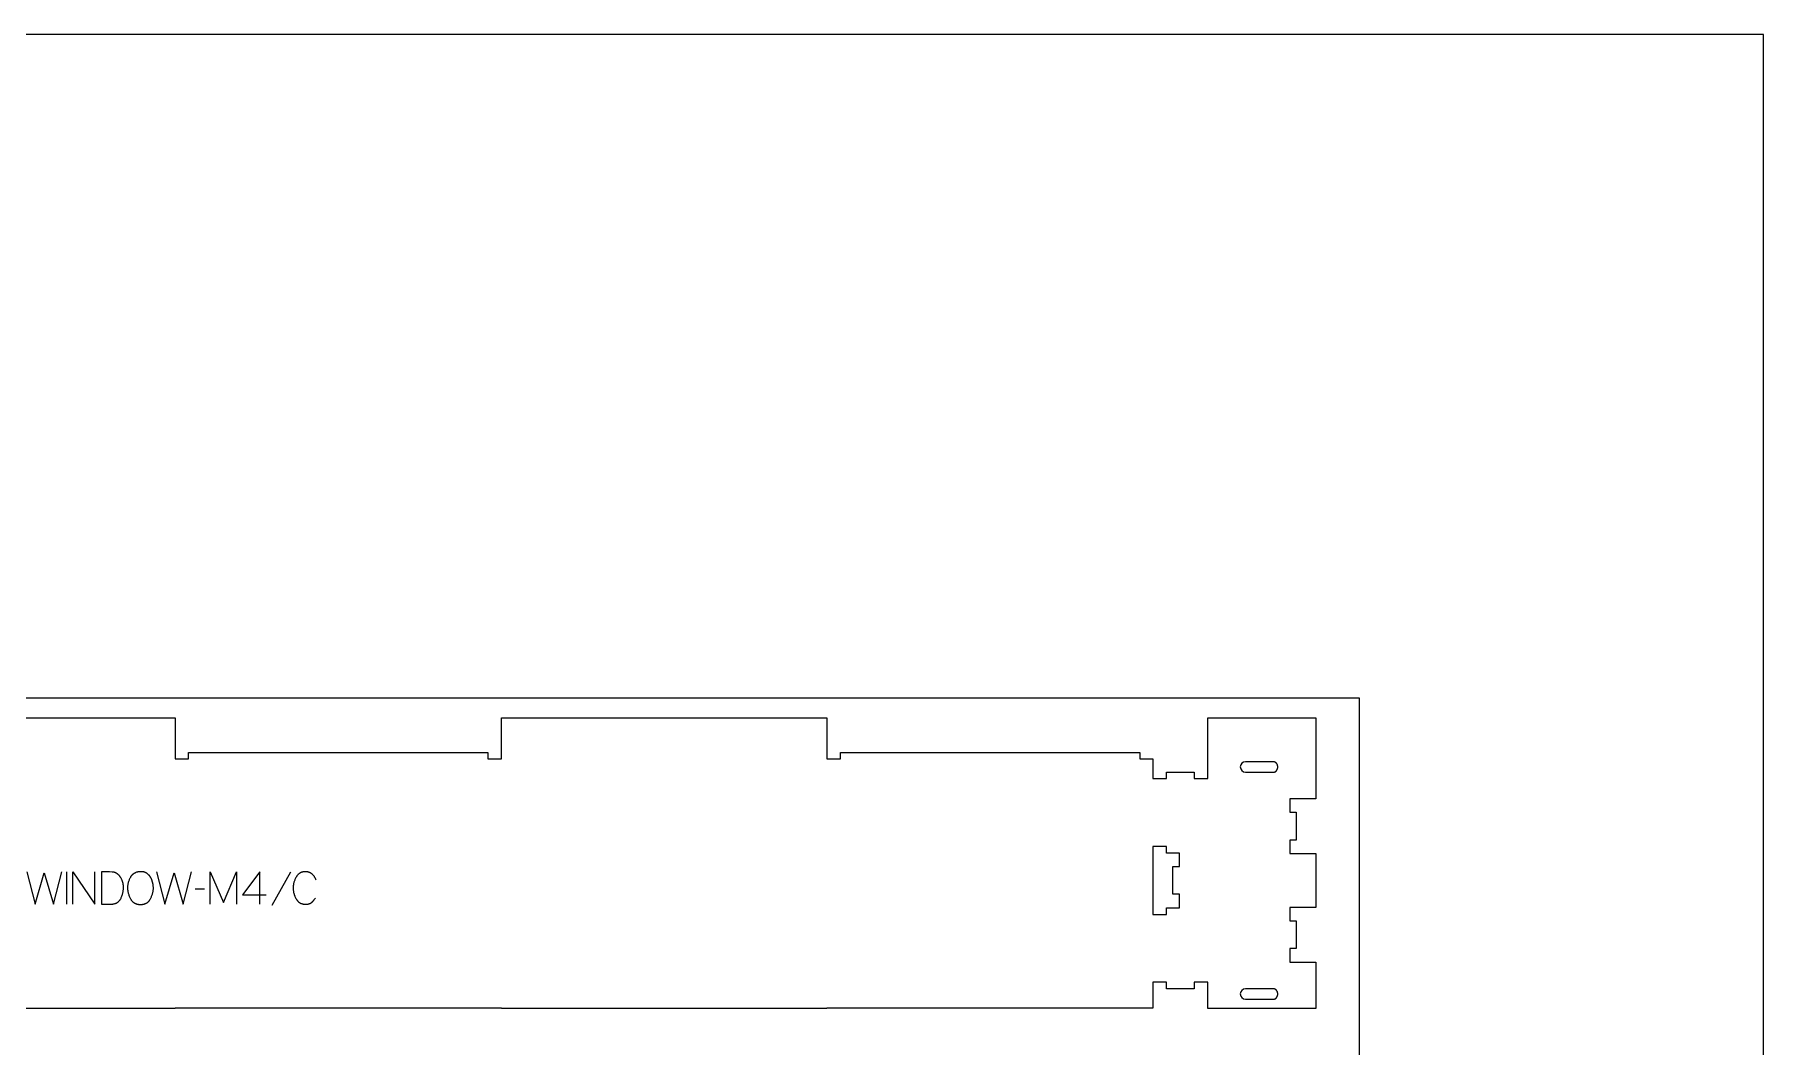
# Model space of a CAD drawing. Extents: x 0 to 4485, y 0 to 8771.
# Drawn here: x 1592 to 3183, y 4662 to 5593 of the extents above; entities that cross this region are included whole.
import ezdxf

# ---------------------------------------------------------------- set-up
doc = ezdxf.new("R2010")
doc.units = 0
for name, color, linetype in [('0_SHEET_SPRUCEPLY_2440X122', 1, 'CONTINUOUS'), ('1_ANYTOOL_1MMDEEP_LABELS_S', 2, 'CONTINUOUS'), ('3_ANYTOOL_CUTTHROUGH_INSID', 4, 'CONTINUOUS'), ('4_ANYTOOL_CUTTHROUGH_OUTSI', 5, 'CONTINUOUS'), ('DONOTCUT', 7, 'CONTINUOUS')]:
    doc.layers.add(name, color=color, linetype=linetype)

msp = doc.modelspace()

# ---------------------------------------------------------------- linework, layer by layer
at = {"layer": '0_SHEET_SPRUCEPLY_2440X122'}
msp.add_lwpolyline([(371.7, 4982.6), (371.7, 3762.6), (2811.7, 3762.6), (2811.7, 4982.6)], close=True, dxfattribs=at)
at = {"layer": '1_ANYTOOL_1MMDEEP_LABELS_S', "color": 2}
for points in [[(1585.1, 4822.8), (1592.8, 4792.8), (1601.2, 4821.9), (1609.7, 4792.8), (1617.2, 4822.8)], [(1621.6, 4822.8), (1621.6, 4792.8)], [(1627.6, 4792.8), (1627.6, 4822.8), (1647.6, 4792.8), (1647.6, 4822.8)], [(1704.5, 4822.8), (1712.2, 4792.8), (1720.6, 4821.9), (1729.1, 4792.8), (1736.6, 4822.8)], [(1754, 4792.8), (1754, 4822.8), (1766, 4794.4), (1778, 4822.7), (1778, 4792.8)], [(1799.5, 4792.8), (1799.6, 4822.8), (1783.5, 4801.5)], [(1827.7, 4822.3), (1810.5, 4791.6)], [(1851.3, 4815.3), (1851.2, 4815.7), (1851, 4816.1), (1850.8, 4816.5), (1850.6, 4816.9), (1850.4, 4817.2), (1850.2, 4817.6), (1850, 4817.9), (1849.8, 4818.3), (1849.5, 4818.6), (1849.3, 4818.9), (1849, 4819.2), (1848.8, 4819.6), (1848.5, 4819.8), (1848.2, 4820.1), (1847.9, 4820.4), (1847.6, 4820.7), (1847.4, 4820.8), (1847.3, 4820.9), (1847.1, 4821.1), (1847, 4821.2), (1846.8, 4821.3), (1846.6, 4821.4), (1846.4, 4821.5), (1846.3, 4821.6), (1846.1, 4821.7), (1845.9, 4821.8), (1845.7, 4821.9), (1845.6, 4822), (1845.4, 4822.1), (1845.2, 4822.1), (1845, 4822.2), (1844.8, 4822.3), (1844.6, 4822.3), (1844.4, 4822.4), (1844.2, 4822.5), (1844, 4822.5), (1843.8, 4822.6), (1843.6, 4822.6), (1843.4, 4822.6), (1843.2, 4822.7), (1843, 4822.7), (1842.8, 4822.7), (1842.6, 4822.8), (1842.4, 4822.8), (1842.2, 4822.8), (1841.9, 4822.8), (1841.7, 4822.8), (1841.5, 4822.8), (1841.1, 4822.8), (1840.8, 4822.8), (1840.5, 4822.8), (1840.1, 4822.7), (1839.8, 4822.7), (1839.5, 4822.6), (1839.2, 4822.6), (1838.9, 4822.5), (1838.6, 4822.4), (1838.3, 4822.3), (1838, 4822.3), (1837.7, 4822.1), (1837.4, 4822), (1837.3, 4822), (1837.2, 4821.9), (1837, 4821.8), (1836.9, 4821.8), (1836.8, 4821.7), (1836.6, 4821.6), (1836.5, 4821.6), (1836.4, 4821.5), (1836.3, 4821.4), (1836.1, 4821.3), (1836, 4821.2), (1835.9, 4821.2), (1835.8, 4821.1), (1835.6, 4821), (1835.4, 4820.8), (1835.2, 4820.6), (1834.9, 4820.4), (1834.7, 4820.2), (1834.5, 4819.9), (1834.3, 4819.7), (1834.1, 4819.5), (1833.9, 4819.2), (1833.7, 4819), (1833.5, 4818.7), (1833.3, 4818.4), (1833.2, 4818.1), (1832.8, 4817.5), (1832.5, 4816.9), (1832.2, 4816.3), (1831.9, 4815.7), (1831.7, 4815.1), (1831.4, 4814.5), (1831.2, 4813.8), (1831, 4813.2), (1830.9, 4812.5), (1830.7, 4811.9), (1830.6, 4811.2), (1830.5, 4810.6), (1830.4, 4809.9), (1830.4, 4809.2), (1830.4, 4808.5), (1830.3, 4807.8), (1830.4, 4807.1), (1830.4, 4806.4), (1830.4, 4805.7), (1830.5, 4805.1), (1830.6, 4804.4), (1830.7, 4803.7), (1830.9, 4803.1), (1831, 4802.7), (1831.1, 4802.4), (1831.1, 4802.1), (1831.2, 4801.8), (1831.3, 4801.5), (1831.5, 4801.1), (1831.6, 4800.8), (1831.7, 4800.5), (1831.9, 4799.9), (1832.2, 4799.3), (1832.5, 4798.7), (1832.8, 4798.1), (1833.2, 4797.5), (1833.4, 4797.2), (1833.6, 4796.9), (1833.8, 4796.7), (1834, 4796.4), (1834.2, 4796.1), (1834.4, 4795.9), (1834.6, 4795.7), (1834.8, 4795.4), (1835, 4795.2), (1835.3, 4795), (1835.5, 4794.8), (1835.6, 4794.7), (1835.7, 4794.6), (1835.9, 4794.5), (1836, 4794.5), (1836.1, 4794.4), (1836.3, 4794.3), (1836.4, 4794.2), (1836.5, 4794.1), (1836.6, 4794.1), (1836.8, 4794), (1836.9, 4793.9), (1837.1, 4793.8), (1837.3, 4793.7), (1837.6, 4793.6), (1837.9, 4793.5), (1838.2, 4793.4), (1838.5, 4793.3), (1838.8, 4793.2), (1839.1, 4793.1), (1839.4, 4793), (1839.8, 4793), (1840.1, 4792.9), (1840.4, 4792.9), (1840.8, 4792.8), (1841.1, 4792.8), (1841.5, 4792.8), (1841.8, 4792.8), (1842.2, 4792.8), (1842.6, 4792.8), (1842.8, 4792.8), (1843, 4792.9), (1843.1, 4792.9), (1843.3, 4792.9), (1843.5, 4792.9), (1843.7, 4793), (1843.8, 4793), (1844, 4793), (1844.2, 4793.1), (1844.3, 4793.1), (1844.5, 4793.2), (1844.7, 4793.2), (1844.8, 4793.3), (1845, 4793.3), (1845.2, 4793.4), (1845.3, 4793.4), (1845.5, 4793.5), (1845.6, 4793.6), (1845.8, 4793.6), (1845.9, 4793.7), (1846.1, 4793.8), (1846.2, 4793.9), (1846.4, 4794), (1846.5, 4794.1), (1846.6, 4794.1), (1846.8, 4794.2), (1846.9, 4794.3), (1847.1, 4794.4), (1847.3, 4794.6), (1847.6, 4794.9), (1847.8, 4795.1), (1848.1, 4795.3), (1848.3, 4795.5), (1848.6, 4795.8), (1848.8, 4796), (1849, 4796.3), (1849.3, 4796.6), (1849.5, 4796.8), (1849.7, 4797.1), (1849.9, 4797.4), (1850.1, 4797.7), (1850.3, 4798), (1850.5, 4798.3), (1850.7, 4798.6)], [(1748.8, 4806.7), (1740, 4806.6)], [(1783.5, 4801.5), (1805.3, 4801.5)]]:
    msp.add_lwpolyline(points, dxfattribs=at)
for points in [[(1653.7, 4822.8), (1653.7, 4792.8), (1662.2, 4792.9), (1662.6, 4792.9), (1663, 4792.9), (1663.4, 4792.9), (1663.8, 4793), (1664.2, 4793), (1664.6, 4793.1), (1664.9, 4793.2), (1665.3, 4793.2), (1665.6, 4793.3), (1666, 4793.4), (1666.3, 4793.5), (1666.6, 4793.6), (1666.9, 4793.8), (1667.1, 4793.8), (1667.3, 4793.9), (1667.4, 4794), (1667.6, 4794), (1667.7, 4794.1), (1667.9, 4794.2), (1668, 4794.3), (1668.1, 4794.3), (1668.3, 4794.4), (1668.4, 4794.5), (1668.6, 4794.6), (1668.7, 4794.7), (1668.8, 4794.8), (1668.9, 4794.9), (1669.1, 4795), (1669.2, 4795.1), (1669.3, 4795.2), (1669.4, 4795.3), (1669.6, 4795.4), (1669.7, 4795.5), (1669.8, 4795.6), (1669.9, 4795.7), (1670, 4795.9), (1670.1, 4796), (1670.2, 4796.1), (1670.4, 4796.2), (1670.5, 4796.4), (1670.6, 4796.5), (1670.7, 4796.6), (1670.8, 4796.7), (1670.9, 4796.9), (1670.9, 4797), (1671.1, 4797.3), (1671.3, 4797.6), (1671.5, 4797.9), (1671.8, 4798.5), (1672.1, 4799.1), (1672.4, 4799.8), (1672.6, 4800.4), (1672.9, 4801.1), (1673.1, 4801.7), (1673.3, 4802.4), (1673.4, 4803), (1673.6, 4803.7), (1673.7, 4804.3), (1673.8, 4805), (1673.9, 4805.7), (1674, 4806.4), (1674, 4807.1), (1674.1, 4807.8), (1674.1, 4808.5), (1674.1, 4809.1), (1674, 4809.7), (1674, 4810.3), (1673.9, 4810.8), (1673.8, 4811.4), (1673.8, 4811.7), (1673.7, 4812), (1673.7, 4812.3), (1673.6, 4812.5), (1673.5, 4812.8), (1673.5, 4813.1), (1673.4, 4813.4), (1673.3, 4813.6), (1673.2, 4813.9), (1673.1, 4814.2), (1673, 4814.5), (1672.9, 4814.7), (1672.8, 4815), (1672.7, 4815.3), (1672.4, 4815.8), (1672.2, 4816.3), (1671.9, 4816.8), (1671.6, 4817.3), (1671.4, 4817.6), (1671.2, 4817.9), (1671, 4818.2), (1670.8, 4818.5), (1670.6, 4818.8), (1670.4, 4819), (1670.2, 4819.3), (1670, 4819.5), (1669.7, 4819.7), (1669.5, 4820), (1669.3, 4820.2), (1669, 4820.4), (1668.8, 4820.6), (1668.6, 4820.8), (1668.3, 4820.9), (1668.1, 4821.1), (1667.8, 4821.3), (1667.6, 4821.4), (1667.3, 4821.6), (1667.1, 4821.7), (1666.8, 4821.8), (1666.5, 4821.9), (1666.3, 4822), (1666, 4822.1), (1665.7, 4822.2), (1665.4, 4822.3), (1665.2, 4822.3), (1664.9, 4822.4), (1664.6, 4822.4), (1664.3, 4822.5), (1664, 4822.5), (1663.7, 4822.5), (1661.3, 4822.6), (1658.8, 4822.7), (1656.3, 4822.8)], [(1690.2, 4823.1), (1690.5, 4823.1), (1690.9, 4823.1), (1691.3, 4823.1), (1691.6, 4823.1), (1691.8, 4823), (1691.9, 4823), (1692.1, 4823), (1692.3, 4822.9), (1692.4, 4822.9), (1692.6, 4822.9), (1692.8, 4822.8), (1692.9, 4822.8), (1693.1, 4822.7), (1693.2, 4822.7), (1693.4, 4822.6), (1693.6, 4822.6), (1693.7, 4822.5), (1693.9, 4822.4), (1694, 4822.4), (1694.2, 4822.3), (1694.3, 4822.2), (1694.4, 4822.2), (1694.6, 4822.1), (1694.7, 4822), (1694.9, 4821.9), (1695, 4821.8), (1695.1, 4821.8), (1695.3, 4821.7), (1695.5, 4821.5), (1695.8, 4821.3), (1696, 4821.1), (1696.3, 4820.9), (1696.5, 4820.7), (1696.7, 4820.4), (1697, 4820.2), (1697.2, 4820), (1697.4, 4819.8), (1697.6, 4819.5), (1697.8, 4819.3), (1698, 4819), (1698.2, 4818.7), (1698.4, 4818.5), (1698.5, 4818.2), (1698.7, 4817.9), (1698.9, 4817.6), (1699, 4817.3), (1699.2, 4817.1), (1699.3, 4816.8), (1699.5, 4816.5), (1699.6, 4816.1), (1699.8, 4815.8), (1699.9, 4815.5), (1700, 4815.2), (1700.1, 4814.9), (1700.2, 4814.6), (1700.3, 4814.2), (1700.4, 4813.9), (1700.5, 4813.6), (1700.6, 4813.2), (1700.7, 4812.9), (1700.8, 4812.2), (1701, 4811.5), (1701.1, 4810.9), (1701.1, 4810.2), (1701.2, 4809.6), (1701.3, 4808.9), (1701.3, 4808.3), (1701.3, 4807.6), (1701.3, 4807), (1701.3, 4806.4), (1701.2, 4805.7), (1701.1, 4805.1), (1701, 4804.4), (1700.9, 4803.8), (1700.8, 4803.2), (1700.6, 4802.5), (1700.4, 4801.9), (1700.2, 4801.3), (1700, 4800.6), (1699.7, 4800), (1699.5, 4799.3), (1699.2, 4798.7), (1698.9, 4798.1), (1698.5, 4797.4), (1698.4, 4797.1), (1698.2, 4796.8), (1698, 4796.5), (1697.8, 4796.2), (1697.6, 4796), (1697.4, 4795.7), (1697.2, 4795.4), (1697, 4795.2), (1696.8, 4795.1), (1696.7, 4795), (1696.6, 4794.9), (1696.5, 4794.7), (1696.4, 4794.6), (1696.3, 4794.5), (1696.1, 4794.4), (1696, 4794.3), (1695.9, 4794.2), (1695.8, 4794.1), (1695.6, 4794), (1695.5, 4793.9), (1695.4, 4793.9), (1695.2, 4793.8), (1695.1, 4793.7), (1695, 4793.6), (1694.8, 4793.5), (1694.7, 4793.5), (1694.6, 4793.4), (1694.4, 4793.3), (1694.3, 4793.2), (1694.1, 4793.2), (1694, 4793.1), (1693.8, 4793.1), (1693.7, 4793), (1693.5, 4792.9), (1693.4, 4792.9), (1693.2, 4792.8), (1692.9, 4792.7), (1692.6, 4792.7), (1692.3, 4792.6), (1691.9, 4792.5), (1691.6, 4792.5), (1691.3, 4792.4), (1690.9, 4792.4), (1690.5, 4792.4), (1690.2, 4792.3), (1689.8, 4792.3), (1689.4, 4792.3), (1689.1, 4792.4), (1688.7, 4792.4), (1688.3, 4792.4), (1688, 4792.5), (1687.6, 4792.5), (1687.3, 4792.6), (1686.9, 4792.7), (1686.6, 4792.7), (1686.3, 4792.8), (1686.1, 4792.9), (1686, 4792.9), (1685.8, 4793), (1685.7, 4793.1), (1685.5, 4793.1), (1685.4, 4793.2), (1685.2, 4793.3), (1685.1, 4793.3), (1684.9, 4793.4), (1684.8, 4793.5), (1684.6, 4793.5), (1684.5, 4793.6), (1684.4, 4793.7), (1684.2, 4793.8), (1684.1, 4793.9), (1684, 4794), (1683.8, 4794.1), (1683.7, 4794.2), (1683.6, 4794.3), (1683.4, 4794.4), (1683.3, 4794.5), (1683.2, 4794.6), (1683.1, 4794.7), (1682.9, 4794.8), (1682.8, 4794.9), (1682.7, 4795), (1682.6, 4795.1), (1682.5, 4795.3), (1682.4, 4795.4), (1682.3, 4795.5), (1682, 4795.8), (1681.8, 4796), (1681.6, 4796.3), (1681.4, 4796.6), (1681.2, 4796.9), (1681.1, 4797.2), (1680.9, 4797.5), (1680.5, 4798.2), (1680.2, 4798.8), (1679.9, 4799.5), (1679.7, 4800.1), (1679.4, 4800.8), (1679.2, 4801.4), (1679, 4802.1), (1678.8, 4802.7), (1678.6, 4803.4), (1678.5, 4804), (1678.4, 4804.7), (1678.3, 4805.3), (1678.2, 4806), (1678.2, 4806.6), (1678.1, 4807.3), (1678.1, 4807.9), (1678.1, 4808.6), (1678.2, 4809.3), (1678.2, 4810), (1678.3, 4810.7), (1678.4, 4811.3), (1678.5, 4812), (1678.7, 4812.7), (1678.8, 4813.3), (1679, 4814), (1679.2, 4814.6), (1679.5, 4815.2), (1679.7, 4815.9), (1680, 4816.5), (1680.3, 4817.1), (1680.7, 4817.7), (1681, 4818.3), (1681.2, 4818.6), (1681.4, 4818.9), (1681.6, 4819.2), (1681.8, 4819.5), (1682, 4819.7), (1682.2, 4820), (1682.4, 4820.2), (1682.7, 4820.4), (1682.8, 4820.5), (1682.9, 4820.7), (1683, 4820.8), (1683.1, 4820.9), (1683.3, 4821), (1683.4, 4821.1), (1683.5, 4821.2), (1683.7, 4821.3), (1683.8, 4821.4), (1683.9, 4821.4), (1684, 4821.5), (1684.2, 4821.6), (1684.3, 4821.7), (1684.5, 4821.8), (1684.6, 4821.9), (1684.7, 4821.9), (1684.9, 4822), (1685, 4822.1), (1685.3, 4822.2), (1685.6, 4822.4), (1685.9, 4822.5), (1686.3, 4822.6), (1686.6, 4822.7), (1686.9, 4822.8), (1687.2, 4822.8), (1687.6, 4822.9), (1687.9, 4823), (1688.3, 4823), (1688.6, 4823.1), (1689, 4823.1), (1689.4, 4823.1), (1689.8, 4823.1)]]:
    msp.add_lwpolyline(points, close=True, dxfattribs=at)
at = {"layer": '3_ANYTOOL_CUTTHROUGH_INSID', "color": 4}
for points in [[(2706.7, 4924, 1), (2706.7, 4914.5), (2732.4, 4914.5), (2732.5, 4914.5), (2732.6, 4914.5), (2732.7, 4914.5), (2732.8, 4914.5), (2732.9, 4914.5), (2733, 4914.5), (2733.1, 4914.6), (2733.2, 4914.6), (2733.3, 4914.6), (2733.4, 4914.6), (2733.5, 4914.7), (2733.6, 4914.7), (2733.7, 4914.7), (2733.8, 4914.8), (2733.9, 4914.8), (2734, 4914.8), (2734.1, 4914.9), (2734.2, 4914.9), (2734.3, 4915), (2734.4, 4915), (2734.5, 4915.1), (2734.5, 4915.2), (2734.6, 4915.2), (2734.7, 4915.3), (2734.8, 4915.4), (2734.9, 4915.4), (2735, 4915.5), (2735, 4915.6), (2735.1, 4915.7), (2735.2, 4915.8), (2735.3, 4915.8), (2735.3, 4915.9), (2735.4, 4916), (2735.5, 4916.1), (2735.6, 4916.2), (2735.6, 4916.3), (2735.7, 4916.4), (2735.7, 4916.5), (2735.8, 4916.6), (2735.8, 4916.7), (2735.9, 4916.8), (2735.9, 4916.9), (2736, 4917), (2736, 4917.1), (2736.1, 4917.2), (2736.1, 4917.3), (2736.2, 4917.4), (2736.2, 4917.5), (2736.2, 4917.6), (2736.3, 4917.7), (2736.3, 4917.8), (2736.3, 4917.9), (2736.3, 4918.1), (2736.4, 4918.2), (2736.4, 4918.3), (2736.4, 4918.4), (2736.4, 4918.5), (2736.4, 4918.6), (2736.4, 4918.7), (2736.4, 4918.8), (2736.4, 4918.9), (2736.4, 4919), (2736.5, 4919.1), (2736.5, 4919.2), (2736.5, 4919.3), (2736.4, 4919.5), (2736.4, 4919.6), (2736.4, 4919.7), (2736.4, 4919.8), (2736.4, 4919.9), (2736.4, 4920), (2736.4, 4920.1), (2736.4, 4920.2), (2736.4, 4920.3), (2736.3, 4920.4), (2736.3, 4920.5), (2736.3, 4920.6), (2736.3, 4920.7), (2736.2, 4920.9), (2736.2, 4921), (2736.2, 4921.1), (2736.1, 4921.2), (2736.1, 4921.3), (2736, 4921.4), (2736, 4921.5), (2735.9, 4921.6), (2735.9, 4921.7), (2735.8, 4921.8), (2735.8, 4921.9), (2735.7, 4922), (2735.7, 4922.1), (2735.6, 4922.2), (2735.6, 4922.3), (2735.5, 4922.4), (2735.4, 4922.5), (2735.3, 4922.6), (2735.3, 4922.6), (2735.2, 4922.7), (2735.1, 4922.8), (2735, 4922.9), (2735, 4923), (2734.9, 4923), (2734.8, 4923.1), (2734.7, 4923.2), (2734.6, 4923.2), (2734.5, 4923.3), (2734.5, 4923.4), (2734.4, 4923.4), (2734.3, 4923.5), (2734.2, 4923.5), (2734.1, 4923.6), (2734, 4923.6), (2733.9, 4923.7), (2733.8, 4923.7), (2733.7, 4923.8), (2733.6, 4923.8), (2733.5, 4923.8), (2733.4, 4923.9), (2733.3, 4923.9), (2733.2, 4923.9), (2733.1, 4923.9), (2733, 4923.9), (2732.9, 4924), (2732.8, 4924), (2732.7, 4924), (2732.6, 4924), (2732.5, 4924), (2732.4, 4924)], [(2706.7, 4705.5), (2732.4, 4705.5), (2732.5, 4705.5), (2732.6, 4705.5), (2732.7, 4705.5), (2732.8, 4705.5), (2732.9, 4705.5), (2733, 4705.5), (2733.1, 4705.6), (2733.2, 4705.6), (2733.3, 4705.6), (2733.4, 4705.6), (2733.5, 4705.7), (2733.6, 4705.7), (2733.7, 4705.7), (2733.8, 4705.8), (2733.9, 4705.8), (2734, 4705.8), (2734.1, 4705.9), (2734.2, 4705.9), (2734.3, 4706), (2734.4, 4706), (2734.5, 4706.1), (2734.5, 4706.2), (2734.6, 4706.2), (2734.7, 4706.3), (2734.8, 4706.4), (2734.9, 4706.4), (2735, 4706.5), (2735, 4706.6), (2735.1, 4706.7), (2735.2, 4706.8), (2735.3, 4706.8), (2735.3, 4706.9), (2735.4, 4707), (2735.5, 4707.1), (2735.6, 4707.2), (2735.6, 4707.3), (2735.7, 4707.4), (2735.7, 4707.5), (2735.8, 4707.6), (2735.8, 4707.7), (2735.9, 4707.8), (2735.9, 4707.9), (2736, 4708), (2736, 4708.1), (2736.1, 4708.2), (2736.1, 4708.3), (2736.2, 4708.4), (2736.2, 4708.5), (2736.2, 4708.6), (2736.3, 4708.7), (2736.3, 4708.8), (2736.3, 4708.9), (2736.3, 4709.1), (2736.4, 4709.2), (2736.4, 4709.3), (2736.4, 4709.4), (2736.4, 4709.5), (2736.4, 4709.6), (2736.4, 4709.7), (2736.4, 4709.8), (2736.4, 4709.9), (2736.4, 4710), (2736.5, 4710.1), (2736.5, 4710.2), (2736.5, 4710.3), (2736.4, 4710.5), (2736.4, 4710.6), (2736.4, 4710.7), (2736.4, 4710.8), (2736.4, 4710.9), (2736.4, 4711), (2736.4, 4711.1), (2736.4, 4711.2), (2736.4, 4711.3), (2736.3, 4711.4), (2736.3, 4711.5), (2736.3, 4711.6), (2736.3, 4711.7), (2736.2, 4711.9), (2736.2, 4712), (2736.2, 4712.1), (2736.1, 4712.2), (2736.1, 4712.3), (2736, 4712.4), (2736, 4712.5), (2735.9, 4712.6), (2735.9, 4712.7), (2735.8, 4712.8), (2735.8, 4712.9), (2735.7, 4713), (2735.7, 4713.1), (2735.6, 4713.2), (2735.6, 4713.3), (2735.5, 4713.4), (2735.4, 4713.5), (2735.3, 4713.6), (2735.3, 4713.6), (2735.2, 4713.7), (2735.1, 4713.8), (2735, 4713.9), (2735, 4714), (2734.9, 4714), (2734.8, 4714.1), (2734.7, 4714.2), (2734.6, 4714.2), (2734.5, 4714.3), (2734.5, 4714.4), (2734.4, 4714.4), (2734.3, 4714.5), (2734.2, 4714.5), (2734.1, 4714.6), (2734, 4714.6), (2733.9, 4714.7), (2733.8, 4714.7), (2733.7, 4714.8), (2733.6, 4714.8), (2733.5, 4714.8), (2733.4, 4714.9), (2733.3, 4714.9), (2733.2, 4714.9), (2733.1, 4714.9), (2733, 4714.9), (2732.9, 4715), (2732.8, 4715), (2732.7, 4715), (2732.6, 4715), (2732.5, 4715), (2732.4, 4715), (2706.7, 4715, 1)]]:
    msp.add_lwpolyline(points, format="xyb", close=True, dxfattribs=at)
msp.add_lwpolyline([(2621.7, 4783.5), (2634, 4783.5), (2634, 4789.5), (2646, 4789.5), (2646, 4802), (2640, 4802), (2640, 4827.5), (2646, 4827.5), (2646, 4840), (2634, 4840), (2634, 4846), (2621.5, 4846), (2621.5, 4783.5)], close=True, dxfattribs=at)
at = {"layer": '4_ANYTOOL_CUTTHROUGH_OUTSI', "color": 5}
msp.add_lwpolyline([(1422, 4964.5), (1721.5, 4964.5), (1721.5, 4926.6), (1734, 4926.6), (1734, 4932.6), (2009.5, 4932.6), (2009.5, 4926.6), (2022, 4926.6), (2022, 4964.5), (2321.5, 4964.5), (2321.5, 4926.6), (2334, 4926.6), (2334, 4932.6), (2609.5, 4932.6), (2609.5, 4926.6), (2621.5, 4926.6), (2621.5, 4908.5), (2634, 4908.5), (2634, 4914.5), (2659.5, 4914.5), (2659.5, 4908.5), (2672, 4908.5), (2672, 4964.5), (2771.5, 4964.5), (2771.5, 4890), (2747.5, 4890), (2747.5, 4877.5), (2753.5, 4877.5), (2753.5, 4852), (2747.5, 4852), (2747.5, 4839.5), (2771.5, 4839.5), (2771.5, 4790), (2747.5, 4790), (2747.5, 4777.5), (2753.5, 4777.5), (2753.5, 4752), (2747.5, 4752), (2747.5, 4739.5), (2771.5, 4739.5), (2771.5, 4697), (2672, 4697), (2672, 4721), (2659.5, 4721), (2659.5, 4715), (2634, 4715), (2634, 4721), (2621.5, 4721), (2621.5, 4697.1), (2321.5, 4697.1), (2321.5, 4697), (2022, 4697), (2022, 4697.1), (1721.5, 4697.1), (1721.5, 4697), (1422, 4697)], dxfattribs=at)
at = {"layer": 'DONOTCUT'}
msp.add_lwpolyline([(0, 0), (3183.4, 0), (3183.4, 5593.4), (0, 5593.4)], close=True, dxfattribs=at)

doc.saveas('drawing.dxf')
